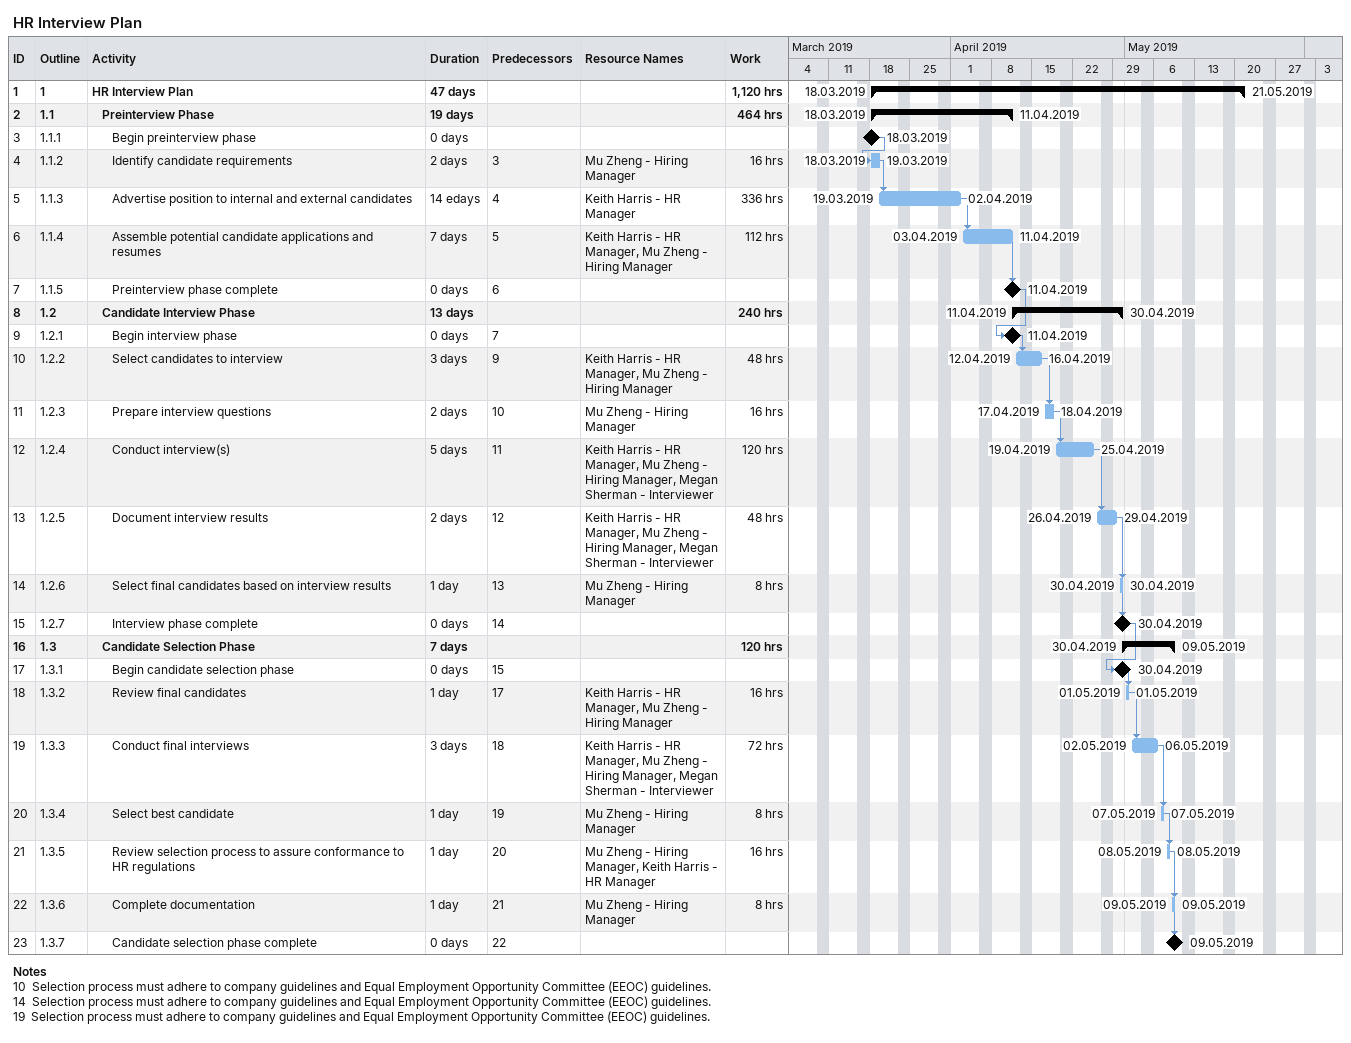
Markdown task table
HR Interview Plan

| ID | WBS | Task | Duration | Start | Finish | Predecessors | Resources | Work (h) |
|---|---|---|---|---|---|---|---|---|
| 1 | 1 | **HR Interview Plan** | 47d | 2019-03-18 | 2019-05-21 |  |  | 1120 |
| 2 | 1.1 | **Preinterview Phase** | 19d | 2019-03-18 | 2019-04-11 |  |  | 464 |
| 3 | 1.1.1 | Begin preinterview phase | 0d | 2019-03-18 | 2019-03-18 |  |  |  |
| 4 | 1.1.2 | Identify candidate requirements | 2d | 2019-03-18 | 2019-03-19 | 3 | Mu Zheng - Hiring Manager | 16 |
| 5 | 1.1.3 | Advertise position to internal and external candidates | 14ed | 2019-03-19 | 2019-04-02 | 4 | Keith Harris - HR Manager | 336 |
| 6 | 1.1.4 | Assemble potential candidate applications and resumes | 7d | 2019-04-03 | 2019-04-11 | 5 | Keith Harris - HR Manager, Mu Zheng - Hiring Manager | 112 |
| 7 | 1.1.5 | Preinterview phase complete | 0d | 2019-04-11 | 2019-04-11 | 6 |  |  |
| 8 | 1.2 | **Candidate Interview Phase** | 13d | 2019-04-11 | 2019-04-30 |  |  | 240 |
| 9 | 1.2.1 | Begin interview phase | 0d | 2019-04-11 | 2019-04-11 | 7 |  |  |
| 10 | 1.2.2 | Select candidates to interview | 3d | 2019-04-12 | 2019-04-16 | 9 | Keith Harris - HR Manager, Mu Zheng - Hiring Manager | 48 |
| 11 | 1.2.3 | Prepare interview questions | 2d | 2019-04-17 | 2019-04-18 | 10 | Mu Zheng - Hiring Manager | 16 |
| 12 | 1.2.4 | Conduct interview(s) | 5d | 2019-04-19 | 2019-04-25 | 11 | Keith Harris - HR Manager, Mu Zheng - Hiring Manager, Megan Sherman - Interviewer | 120 |
| 13 | 1.2.5 | Document interview results | 2d | 2019-04-26 | 2019-04-29 | 12 | Keith Harris - HR Manager, Mu Zheng - Hiring Manager, Megan Sherman - Interviewer | 48 |
| 14 | 1.2.6 | Select final candidates based on interview results | 1d | 2019-04-30 | 2019-04-30 | 13 | Mu Zheng - Hiring Manager | 8 |
| 15 | 1.2.7 | Interview phase complete | 0d | 2019-04-30 | 2019-04-30 | 14 |  |  |
| 16 | 1.3 | **Candidate Selection Phase** | 7d | 2019-04-30 | 2019-05-09 |  |  | 120 |
| 17 | 1.3.1 | Begin candidate selection phase | 0d | 2019-04-30 | 2019-04-30 | 15 |  |  |
| 18 | 1.3.2 | Review final candidates | 1d | 2019-05-01 | 2019-05-01 | 17 | Keith Harris - HR Manager, Mu Zheng - Hiring Manager | 16 |
| 19 | 1.3.3 | Conduct final interviews | 3d | 2019-05-02 | 2019-05-06 | 18 | Keith Harris - HR Manager, Mu Zheng - Hiring Manager, Megan Sherman - Interviewer | 72 |
| 20 | 1.3.4 | Select best candidate | 1d | 2019-05-07 | 2019-05-07 | 19 | Mu Zheng - Hiring Manager | 8 |
| 21 | 1.3.5 | Review selection process to assure conformance to HR regulations | 1d | 2019-05-08 | 2019-05-08 | 20 | Mu Zheng - Hiring Manager, Keith Harris - HR Manager | 16 |
| 22 | 1.3.6 | Complete documentation | 1d | 2019-05-09 | 2019-05-09 | 21 | Mu Zheng - Hiring Manager | 8 |
| 23 | 1.3.7 | Candidate selection phase complete | 0d | 2019-05-09 | 2019-05-09 | 22 |  |  |

Notes
- 10: Selection process must adhere to company guidelines and Equal Employment Opportunity Committee (EEOC) guidelines.
- 14: Selection process must adhere to company guidelines and Equal Employment Opportunity Committee (EEOC) guidelines.
- 19: Selection process must adhere to company guidelines and Equal Employment Opportunity Committee (EEOC) guidelines.
